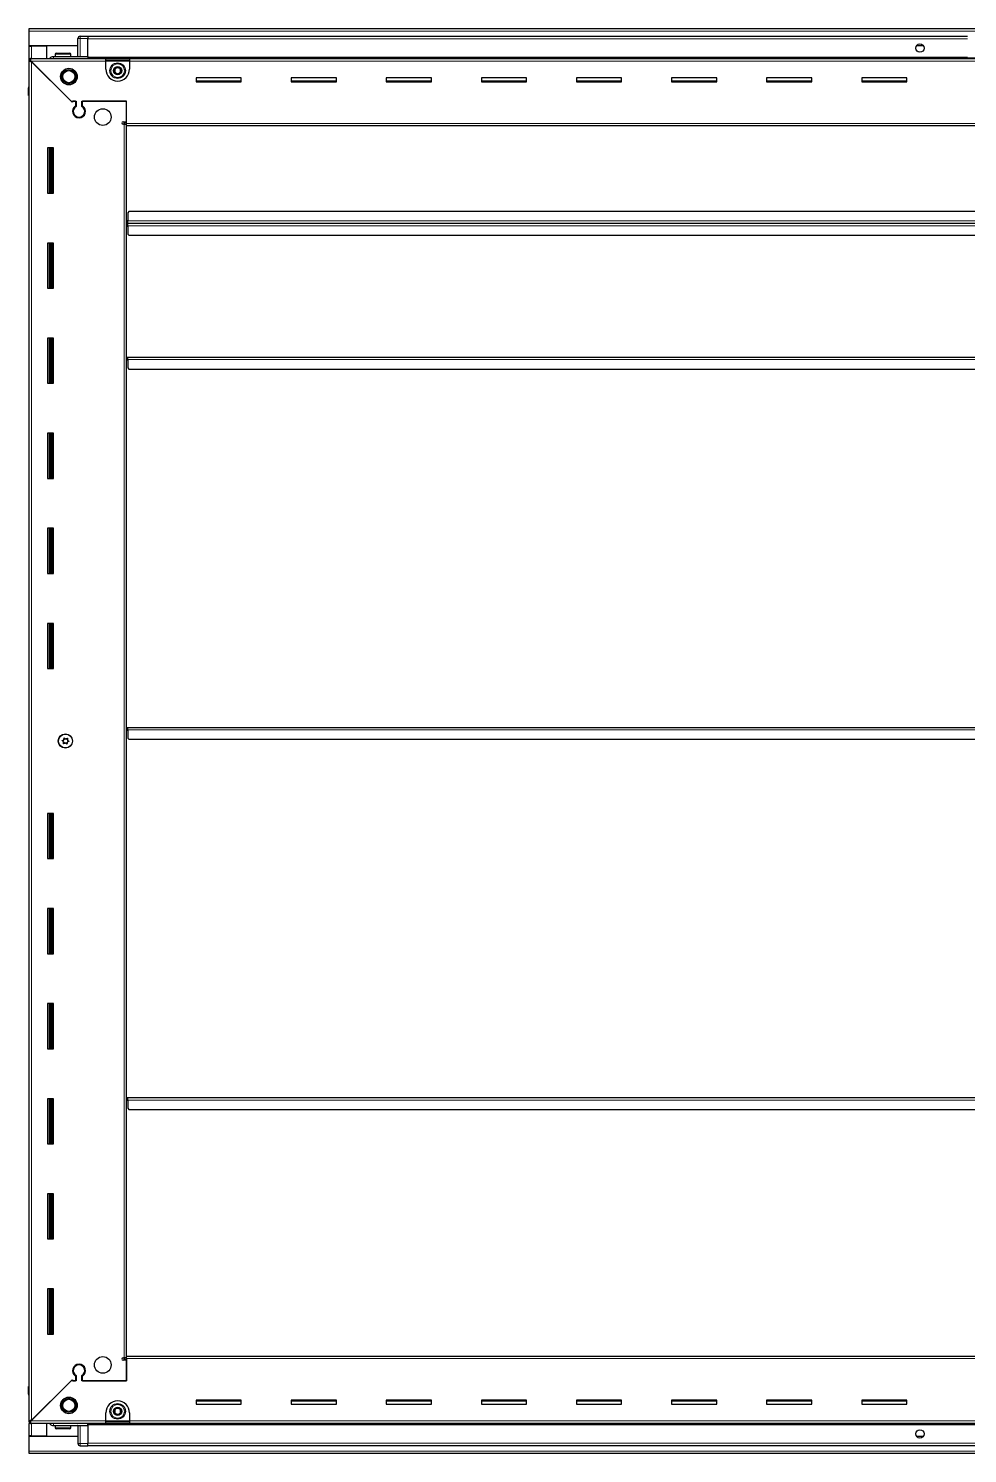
# Model space of a CAD drawing. Header units: millimetres. Extents: x 1132 to 7251, y -1599 to 2257.
# Drawn here: x 5575 to 6365, y 848 to 2047 of the extents above; entities that cross this region are included whole.
import ezdxf

# ---------------------------------------------------------------- set-up
doc = ezdxf.new("R2010")
doc.units = ezdxf.units.MM

msp = doc.modelspace()

# ---------------------------------------------------------------- linework, layer by layer
at = {"color": 7, "linetype": 'Continuous', "lineweight": 25}
for p, q in [((5575.68, 2044.5), (5575.68, 2046.6)), ((5575.68, 2046.6), (7174.68, 2046.6)), ((5575.68, 2032.1), (5575.68, 2044.5)), ((5617.36, 2039.6), (5617.36, 2039.6)), ((5618.68, 2040.1), (5625.18, 2040.1)), ((5618.68, 2040.1), (5625.18, 2040.1)), ((5625.18, 2040.1), (5625.18, 2040.1)), ((5625.18, 2040.1), (5625.18, 2040.1)), ((5625.18, 2040.1), (5625.18, 2038.1)), ((6365.18, 2039.95), (5625.18, 2039.95)), ((5616.68, 2032.1), (5575.68, 2032.1)), ((5575.68, 2031.6), (5575.68, 2032.1)), ((5575.68, 2031.6), (5577.78, 2031.6)), ((5575.68, 2021.35), (5575.68, 2031.6)), ((5577.18, 2031.6), (5577.18, 2032.1)), ((5590.68, 2031.6), (5577.78, 2031.6)), ((5590.68, 2021.35), (5590.68, 2031.6)), ((5616.68, 2023.1), (5616.68, 2038.1)), ((5625.18, 2023.1), (5625.18, 2038.1)), ((6328.05, 2032.1), (6322.31, 2032.1)), ((5575.68, 2019.85), (5575.68, 2021.35)), ((5575.68, 2021.35), (5576.68, 2021.35)), ((5575.68, 2019.35), (5575.68, 2019.85)), ((5575.68, 2019.85), (5576.68, 2019.85)), ((5575.68, 874.85), (5575.68, 2019.35)), ((5577.18, 2019.35), (5575.68, 2019.35)), ((5576.68, 2021.35), (5640.18, 2021.35)), ((5576.68, 2019.85), (5576.68, 2021.35)), ((5577.28, 2019.25), (5611.18, 1985.35)), ((5611.88, 1984.65), (5577.78, 2018.75)), ((5596.18, 2023.1), (5625.18, 2023.1)), ((5597.68, 2025), (5597.68, 2023.1)), ((5598.48, 2025.8), (5609.88, 2025.8)), ((5610.68, 2023.1), (5610.68, 2025)), ((5625.18, 2023.1), (5625.18, 2022.6)), ((5625.18, 2021.95), (7125.18, 2021.95)), ((5640.18, 2019.25), (5640.18, 2021.35)), ((5640.18, 2021.35), (5660.18, 2021.35)), ((5640.18, 2019.85), (5660.18, 2019.85)), ((5640.18, 2012.35), (5640.18, 2019.25)), ((5660.18, 2021.35), (7090.18, 2021.35)), ((5660.18, 2021.35), (5660.18, 2019.25)), ((5660.18, 2019.25), (5660.18, 2012.35)), ((5754.18, 2005.1), (5716.18, 2005.1)), ((5716.18, 2005.1), (5716.18, 2001.6)), ((5754.18, 2002.35), (5716.18, 2002.35)), ((5754.18, 2001.6), (5754.18, 2005.1)), ((5834.18, 2005.1), (5796.18, 2005.1)), ((5796.18, 2005.1), (5796.18, 2001.6)), ((5834.18, 2002.35), (5796.18, 2002.35)), ((5834.18, 2001.6), (5834.18, 2005.1)), ((5914.18, 2005.1), (5876.18, 2005.1)), ((5876.18, 2005.1), (5876.18, 2001.6)), ((5914.18, 2002.35), (5876.18, 2002.35)), ((5914.18, 2001.6), (5914.18, 2005.1)), ((5994.18, 2005.1), (5956.18, 2005.1)), ((5956.18, 2005.1), (5956.18, 2001.6)), ((5994.18, 2002.35), (5956.18, 2002.35)), ((5994.18, 2001.6), (5994.18, 2005.1)), ((6074.18, 2005.1), (6036.18, 2005.1)), ((6036.18, 2005.1), (6036.18, 2001.6)), ((6074.18, 2002.35), (6036.18, 2002.35)), ((6074.18, 2001.6), (6074.18, 2005.1)), ((6154.18, 2005.1), (6116.18, 2005.1)), ((6116.18, 2005.1), (6116.18, 2001.6)), ((6154.18, 2002.35), (6116.18, 2002.35)), ((6154.18, 2001.6), (6154.18, 2005.1)), ((6234.18, 2005.1), (6196.18, 2005.1)), ((6196.18, 2005.1), (6196.18, 2001.6)), ((6234.18, 2002.35), (6196.18, 2002.35)), ((6234.18, 2001.6), (6234.18, 2005.1)), ((6314.18, 2005.1), (6276.18, 2005.1)), ((6276.18, 2005.1), (6276.18, 2001.6)), ((6314.18, 2002.35), (6276.18, 2002.35)), ((6314.18, 2001.6), (6314.18, 2005.1)), ((5575.18, 1996.6), (5575.18, 1990.1)), ((5575.18, 1990.1), (5575.18, 1996.6)), ((5716.18, 2001.6), (5754.18, 2001.6)), ((5796.18, 2001.6), (5834.18, 2001.6)), ((5876.18, 2001.6), (5914.18, 2001.6)), ((5956.18, 2001.6), (5994.18, 2001.6)), ((6036.18, 2001.6), (6074.18, 2001.6)), ((6116.18, 2001.6), (6154.18, 2001.6)), ((6196.18, 2001.6), (6234.18, 2001.6)), ((6276.18, 2001.6), (6314.18, 2001.6)), ((5575.18, 1990.1), (5575.18, 1990.1)), ((5575.68, 1990.1), (5575.18, 1990.1)), ((5575.33, 1990.1), (5575.33, 904.1)), ((5611.18, 1985.35), (5615.38, 1985.35)), ((5612.58, 1985.35), (5611.88, 1984.65)), ((5614.68, 1985.35), (5612.58, 1985.35)), ((5614.68, 1985.35), (5614.68, 1981.46)), ((5615.38, 1985.35), (5615.38, 1981.07)), ((5619.98, 1985.35), (5657.68, 1985.35)), ((5619.98, 1981.07), (5619.98, 1985.35)), ((5620.68, 1981.46), (5620.68, 1985.35)), ((5657.68, 1985.35), (5620.68, 1985.35)), ((5657.68, 1966.7), (5657.68, 1985.35)), ((5657.68, 1968.1), (5657.68, 1985.35)), ((5615.68, 1972.49), (5615.68, 1971.73)), ((5654.83, 1968.1), (5657.68, 1968.1)), ((5657.68, 1967.1), (5655.68, 1967.1)), ((5655.68, 1967.1), (5655.68, 1966.1)), ((5657.68, 1964.6), (5657.68, 1966.7)), ((5655.58, 1966.1), (5654.83, 1966.1)), ((5655.58, 1966.1), (5657.68, 1966.1)), ((7092.68, 1964.6), (5657.68, 1964.6)), ((5657.68, 929.6), (5657.68, 1964.6)), ((5596.18, 1946.1), (5591.18, 1946.1)), ((5591.18, 1946.1), (5591.18, 1908.1)), ((5593.33, 1908.1), (5593.33, 1946.1)), ((5595.12, 1908.1), (5595.12, 1946.1)), ((5595.16, 1908.1), (5595.16, 1946.1)), ((5596.18, 1908.1), (5596.18, 1946.1)), ((5591.18, 1908.1), (5596.18, 1908.1)), ((5658.43, 1882.6), (5657.68, 1882.6)), ((5658.68, 1885.45), (5658.43, 1885.45)), ((5658.43, 1885.45), (5658.43, 1882.6)), ((5658.43, 1882.6), (5658.43, 1879.75)), ((5659.68, 1892.6), (5658.68, 1891.6)), ((5658.68, 1891.6), (5658.68, 1884.7)), ((5658.68, 1882.6), (5658.68, 1884.7)), ((5658.68, 1880.5), (5658.68, 1882.6)), ((7091.68, 1882.6), (5658.68, 1882.6)), ((7090.68, 1892.6), (5659.68, 1892.6)), ((5658.43, 1879.75), (5658.68, 1879.75)), ((5658.68, 1880.5), (5658.68, 1873.6)), ((5658.68, 1873.6), (5659.68, 1872.6)), ((5659.68, 1872.6), (7090.68, 1872.6)), ((5596.18, 1866.1), (5591.18, 1866.1)), ((5591.18, 1866.1), (5591.18, 1828.1)), ((5593.33, 1828.1), (5593.33, 1866.1)), ((5595.12, 1828.1), (5595.12, 1866.1)), ((5595.16, 1828.1), (5595.16, 1866.1)), ((5596.18, 1828.1), (5596.18, 1866.1)), ((5591.18, 1828.1), (5596.18, 1828.1)), ((5596.18, 1786.1), (5591.18, 1786.1)), ((5591.18, 1786.1), (5591.18, 1748.1)), ((5593.33, 1748.1), (5593.33, 1786.1)), ((5595.12, 1748.1), (5595.12, 1786.1)), ((5595.16, 1748.1), (5595.16, 1786.1)), ((5596.18, 1748.1), (5596.18, 1786.1)), ((5657.68, 1770.1), (5658.43, 1770.1)), ((5658.43, 1770.1), (5658.43, 1767.25)), ((5658.43, 1767.25), (5658.68, 1767.25)), ((5658.68, 1768), (5658.68, 1770.1)), ((5658.68, 1770.1), (7091.68, 1770.1)), ((5658.68, 1768), (5658.68, 1761.1)), ((5658.68, 1761.1), (5659.68, 1760.1)), ((5659.68, 1760.1), (7090.68, 1760.1)), ((5591.18, 1748.1), (5596.18, 1748.1)), ((5596.18, 1706.1), (5591.18, 1706.1)), ((5591.18, 1706.1), (5591.18, 1668.1)), ((5593.33, 1668.1), (5593.33, 1706.1)), ((5595.12, 1668.1), (5595.12, 1706.1)), ((5595.16, 1668.1), (5595.16, 1706.1)), ((5596.18, 1668.1), (5596.18, 1706.1)), ((5591.18, 1668.1), (5596.18, 1668.1)), ((5596.18, 1626.1), (5591.18, 1626.1)), ((5591.18, 1626.1), (5591.18, 1588.1)), ((5593.33, 1588.1), (5593.33, 1626.1)), ((5595.12, 1588.1), (5595.12, 1626.1)), ((5595.16, 1588.1), (5595.16, 1626.1)), ((5596.18, 1588.1), (5596.18, 1626.1)), ((5591.18, 1588.1), (5596.18, 1588.1)), ((5596.18, 1546.1), (5591.18, 1546.1)), ((5591.18, 1546.1), (5591.18, 1508.1)), ((5593.33, 1508.1), (5593.33, 1546.1)), ((5595.12, 1508.1), (5595.12, 1546.1)), ((5595.16, 1508.1), (5595.16, 1546.1)), ((5596.18, 1508.1), (5596.18, 1546.1)), ((5591.18, 1508.1), (5596.18, 1508.1)), ((5657.68, 1458.6), (5658.43, 1458.6)), ((5658.43, 1458.6), (5658.43, 1455.75)), ((5658.43, 1455.75), (5658.68, 1455.75)), ((5658.68, 1456.5), (5658.68, 1458.6)), ((5658.68, 1458.6), (7091.68, 1458.6)), ((5658.68, 1456.5), (5658.68, 1449.6)), ((5658.68, 1449.6), (5659.68, 1448.6)), ((5659.68, 1448.6), (7090.68, 1448.6)), ((5596.18, 1386.1), (5591.18, 1386.1)), ((5591.18, 1386.1), (5591.18, 1348.1)), ((5593.33, 1348.1), (5593.33, 1386.1)), ((5595.12, 1348.1), (5595.12, 1386.1)), ((5595.16, 1348.1), (5595.16, 1386.1)), ((5596.18, 1348.1), (5596.18, 1386.1)), ((5591.18, 1348.1), (5596.18, 1348.1)), ((5596.18, 1306.1), (5591.18, 1306.1)), ((5591.18, 1306.1), (5591.18, 1268.1)), ((5593.33, 1268.1), (5593.33, 1306.1)), ((5595.12, 1268.1), (5595.12, 1306.1)), ((5595.16, 1268.1), (5595.16, 1306.1)), ((5596.18, 1268.1), (5596.18, 1306.1)), ((5591.18, 1268.1), (5596.18, 1268.1)), ((5596.18, 1226.1), (5591.18, 1226.1)), ((5591.18, 1226.1), (5591.18, 1188.1)), ((5593.33, 1188.1), (5593.33, 1226.1)), ((5595.12, 1188.1), (5595.12, 1226.1)), ((5595.16, 1188.1), (5595.16, 1226.1)), ((5596.18, 1188.1), (5596.18, 1226.1)), ((5591.18, 1188.1), (5596.18, 1188.1)), ((5596.18, 1146.1), (5591.18, 1146.1)), ((5591.18, 1146.1), (5591.18, 1108.1)), ((5593.33, 1108.1), (5593.33, 1146.1)), ((5595.12, 1108.1), (5595.12, 1146.1)), ((5595.16, 1108.1), (5595.16, 1146.1)), ((5596.18, 1108.1), (5596.18, 1146.1)), ((5657.68, 1147.1), (5658.43, 1147.1)), ((5658.43, 1147.1), (5658.43, 1144.25)), ((5658.43, 1144.25), (5658.68, 1144.25)), ((5658.68, 1145), (5658.68, 1147.1)), ((5658.68, 1147.1), (7091.68, 1147.1)), ((5658.68, 1145), (5658.68, 1138.1)), ((5658.68, 1138.1), (5659.68, 1137.1)), ((5659.68, 1137.1), (7090.68, 1137.1)), ((5591.18, 1108.1), (5596.18, 1108.1)), ((5596.18, 1066.1), (5591.18, 1066.1)), ((5591.18, 1066.1), (5591.18, 1028.1)), ((5593.33, 1028.1), (5593.33, 1066.1)), ((5595.12, 1028.1), (5595.12, 1066.1)), ((5595.16, 1028.1), (5595.16, 1066.1)), ((5596.18, 1028.1), (5596.18, 1066.1)), ((5591.18, 1028.1), (5596.18, 1028.1)), ((5596.18, 986.1), (5591.18, 986.1)), ((5591.18, 986.1), (5591.18, 948.1)), ((5593.33, 948.1), (5593.33, 986.1)), ((5595.12, 948.1), (5595.12, 986.1)), ((5595.16, 948.1), (5595.16, 986.1)), ((5596.18, 948.1), (5596.18, 986.1)), ((5591.18, 948.1), (5596.18, 948.1)), ((5654.83, 928.1), (5655.58, 928.1)), ((5657.68, 926.1), (5654.83, 926.1)), ((5657.68, 928.1), (5655.58, 928.1)), ((5655.68, 928.1), (5655.68, 927.1)), ((5655.68, 927.1), (5657.68, 927.1)), ((5657.68, 927.5), (5657.68, 929.6)), ((5657.68, 929.6), (7092.68, 929.6)), ((5657.68, 927.5), (5657.68, 908.85)), ((5657.68, 908.85), (5657.68, 926.1)), ((5614.68, 912.74), (5614.68, 908.85)), ((5615.38, 913.14), (5615.38, 908.85)), ((5615.68, 922.48), (5615.68, 921.72)), ((5619.98, 908.85), (5619.98, 913.14)), ((5620.68, 908.85), (5620.68, 912.74)), ((5575.18, 904.1), (5575.18, 904.1)), ((5575.18, 897.6), (5575.18, 904.1)), ((5575.18, 904.1), (5575.18, 904.1)), ((5575.18, 904.1), (5575.18, 897.6)), ((5575.68, 904.1), (5575.18, 904.1)), ((5611.18, 908.85), (5577.28, 874.95)), ((5577.78, 875.45), (5611.88, 909.55)), ((5615.38, 908.85), (5611.18, 908.85)), ((5611.88, 909.55), (5612.58, 908.85)), ((5612.58, 908.85), (5614.68, 908.85)), ((5657.68, 908.85), (5619.98, 908.85)), ((5620.68, 908.85), (5657.68, 908.85)), ((5575.68, 896.28), (5575.68, 896.28)), ((5754.18, 892.6), (5716.18, 892.6)), ((5716.18, 892.6), (5716.18, 889.1)), ((5716.18, 891.85), (5754.18, 891.85)), ((5716.18, 889.1), (5754.18, 889.1)), ((5754.18, 889.1), (5754.18, 892.6)), ((5834.18, 892.6), (5796.18, 892.6)), ((5796.18, 892.6), (5796.18, 889.1)), ((5796.18, 891.85), (5834.18, 891.85)), ((5796.18, 889.1), (5834.18, 889.1)), ((5834.18, 889.1), (5834.18, 892.6)), ((5914.18, 892.6), (5876.18, 892.6)), ((5876.18, 892.6), (5876.18, 889.1)), ((5876.18, 891.85), (5914.18, 891.85)), ((5876.18, 889.1), (5914.18, 889.1)), ((5914.18, 889.1), (5914.18, 892.6)), ((5994.18, 892.6), (5956.18, 892.6)), ((5956.18, 892.6), (5956.18, 889.1)), ((5956.18, 891.85), (5994.18, 891.85)), ((5956.18, 889.1), (5994.18, 889.1)), ((5994.18, 889.1), (5994.18, 892.6)), ((6074.18, 892.6), (6036.18, 892.6)), ((6036.18, 892.6), (6036.18, 889.1)), ((6036.18, 891.85), (6074.18, 891.85)), ((6036.18, 889.1), (6074.18, 889.1)), ((6074.18, 889.1), (6074.18, 892.6)), ((6154.18, 892.6), (6116.18, 892.6)), ((6116.18, 892.6), (6116.18, 889.1)), ((6116.18, 891.85), (6154.18, 891.85)), ((6116.18, 889.1), (6154.18, 889.1)), ((6154.18, 889.1), (6154.18, 892.6)), ((6234.18, 892.6), (6196.18, 892.6)), ((6196.18, 892.6), (6196.18, 889.1)), ((6196.18, 891.85), (6234.18, 891.85)), ((6196.18, 889.1), (6234.18, 889.1)), ((6234.18, 889.1), (6234.18, 892.6)), ((6314.18, 892.6), (6276.18, 892.6)), ((6276.18, 892.6), (6276.18, 889.1)), ((6276.18, 891.85), (6314.18, 891.85)), ((6276.18, 889.1), (6314.18, 889.1)), ((6314.18, 889.1), (6314.18, 892.6)), ((5640.18, 874.95), (5640.18, 881.85)), ((5660.18, 881.85), (5660.18, 874.95)), ((5575.68, 874.35), (5575.68, 874.85)), ((5577.18, 874.85), (5575.68, 874.85)), ((5575.68, 874.35), (5575.68, 872.85)), ((5576.68, 874.35), (5575.68, 874.35)), ((5575.68, 862.6), (5575.68, 872.85)), ((5576.68, 872.85), (5575.68, 872.85)), ((5576.68, 874.35), (5576.68, 872.85)), ((5640.18, 872.85), (5576.68, 872.85)), ((5590.68, 862.6), (5590.68, 872.85)), ((5596.18, 871.1), (5625.18, 871.1)), ((5597.68, 871.1), (5597.68, 869.2)), ((5602.26, 868.4), (5598.48, 868.4)), ((5609.88, 868.4), (5602.26, 868.4)), ((5610.68, 869.2), (5610.68, 871.1)), ((5616.68, 871.1), (5616.68, 856.1)), ((5623.68, 871.17), (5623.68, 871.1)), ((7125.18, 872.25), (5625.18, 872.25)), ((5625.18, 871.1), (5625.18, 871.6)), ((5625.18, 871.1), (5625.18, 856.1)), ((5640.18, 872.85), (5640.18, 874.95)), ((5660.18, 874.35), (5640.18, 874.35)), ((5660.18, 872.85), (5640.18, 872.85)), ((5660.18, 874.95), (5660.18, 872.85)), ((7090.18, 872.85), (5660.18, 872.85)), ((5577.78, 862.6), (5575.68, 862.6)), ((5575.68, 862.1), (5575.68, 862.6)), ((5575.68, 862.1), (5616.68, 862.1)), ((5575.68, 849.7), (5575.68, 862.1)), ((5577.18, 862.1), (5577.18, 862.6)), ((5577.78, 862.6), (5590.68, 862.6)), ((5616.68, 856.1), (5616.68, 856.1)), ((5618.68, 854.1), (5625.18, 854.1)), ((5618.68, 854.1), (5625.18, 854.1)), ((5625.18, 854.1), (5625.18, 856.1)), ((5625.18, 854.25), (7125.18, 854.25)), ((5625.18, 854.1), (5625.18, 854.1)), ((6322.31, 862.1), (6328.05, 862.1)), ((5575.68, 847.6), (5575.68, 849.7)), ((7174.68, 847.6), (5575.68, 847.6))]:
    msp.add_line(p, q, dxfattribs=at)
at = {"color": 8, "linetype": 'Continuous', "lineweight": 18}
for p, q in [((7174.68, 2044.5), (5575.68, 2044.5)), ((5618.68, 2040.1), (5618.68, 2038.1)), ((5577.78, 2031.6), (5577.78, 2032.1)), ((5577.78, 2021.35), (5577.78, 2031.6)), ((5616.68, 2038.1), (5618.68, 2038.1)), ((5618.68, 2038.1), (5618.68, 2023.1)), ((5625.18, 2038.1), (5618.68, 2038.1)), ((6365.18, 2037.95), (5625.18, 2037.95)), ((5640.18, 2019.25), (5577.28, 2019.25)), ((5577.78, 2018.75), (5577.78, 875.45)), ((5597.68, 2025), (5610.68, 2025)), ((6365.18, 2022.6), (5625.18, 2022.6)), ((7125.18, 2021.37), (5625.18, 2021.37)), ((5640.18, 2019.25), (5660.18, 2019.25)), ((7090.18, 2019.25), (5660.18, 2019.25)), ((5575.68, 1996.6), (5575.18, 1996.6)), ((5657.68, 1966.7), (7092.68, 1966.7)), ((5655.58, 928.1), (5655.58, 1966.1)), ((5592.68, 1946.1), (5592.68, 1908.1)), ((5593.92, 1946.1), (5593.92, 1908.1)), ((7091.68, 1884.7), (5658.68, 1884.7)), ((5658.68, 1880.5), (7091.68, 1880.5)), ((5592.68, 1866.1), (5592.68, 1828.1)), ((5593.92, 1866.1), (5593.92, 1828.1)), ((5592.68, 1786.1), (5592.68, 1748.1)), ((5593.92, 1786.1), (5593.92, 1748.1)), ((5658.68, 1768), (7091.68, 1768)), ((5592.68, 1706.1), (5592.68, 1668.1)), ((5593.92, 1706.1), (5593.92, 1668.1)), ((5592.68, 1626.1), (5592.68, 1588.1)), ((5593.92, 1626.1), (5593.92, 1588.1)), ((5592.68, 1546.1), (5592.68, 1508.1)), ((5593.92, 1546.1), (5593.92, 1508.1)), ((5658.68, 1456.5), (7091.68, 1456.5)), ((5592.68, 1386.1), (5592.68, 1348.1)), ((5593.92, 1386.1), (5593.92, 1348.1)), ((5592.68, 1306.1), (5592.68, 1268.1)), ((5593.92, 1306.1), (5593.92, 1268.1)), ((5592.68, 1226.1), (5592.68, 1188.1)), ((5593.92, 1226.1), (5593.92, 1188.1)), ((5592.68, 1146.1), (5592.68, 1108.1)), ((5593.92, 1146.1), (5593.92, 1108.1)), ((5658.68, 1145), (7091.68, 1145)), ((5592.68, 1066.1), (5592.68, 1028.1)), ((5593.92, 1066.1), (5593.92, 1028.1)), ((5592.68, 986.1), (5592.68, 948.1)), ((5593.92, 986.1), (5593.92, 948.1)), ((7092.68, 927.5), (5657.68, 927.5)), ((5575.68, 897.6), (5575.18, 897.6)), ((5577.28, 874.95), (5640.18, 874.95)), ((5577.78, 862.6), (5577.78, 872.85)), ((5601.99, 869.2), (5597.68, 869.2)), ((5610.68, 869.2), (5601.99, 869.2)), ((5618.68, 856.1), (5618.68, 871.1)), ((5625.18, 872.84), (7125.18, 872.84)), ((5625.18, 871.6), (7125.18, 871.6)), ((5660.18, 874.95), (5640.18, 874.95)), ((5660.18, 874.95), (7090.18, 874.95)), ((5577.78, 862.1), (5577.78, 862.6)), ((5616.68, 856.1), (5618.68, 856.1)), ((5618.68, 854.1), (5618.68, 856.1)), ((5625.18, 856.1), (5618.68, 856.1)), ((5625.18, 856.25), (7125.18, 856.25)), ((7174.68, 849.7), (5575.68, 849.7))]:
    msp.add_line(p, q, dxfattribs=at)
at = {"color": 7, "linetype": 'Continuous', "lineweight": 25}
for centre, radius in [((6325.18, 2030.1), 3.5), ((5650.18, 2011.1), 6.5), ((5650.18, 2011.1), 3.46), ((5609.18, 2006.1), 7), ((5609.18, 2006.1), 6.03), ((5609.18, 2006.1), 5.1), ((5637.68, 1972.1), 7), ((5606.18, 1447.1), 6), ((5606.33, 1447.1), 5.79), ((5606.33, 1447.1), 1.85), ((5637.68, 922.1), 7), ((5609.18, 888.1), 7), ((5609.18, 888.1), 6.03), ((5609.18, 888.1), 5.1), ((5650.18, 883.1), 6.5), ((5650.18, 883.1), 3.46), ((6325.18, 864.1), 3.5)]:
    msp.add_circle(centre, radius, dxfattribs=at)
at = {"color": 8, "linetype": 'Continuous', "lineweight": 18}
for centre in [(5650.18, 2011.1), (5650.18, 883.1)]:
    msp.add_circle(centre, 5.7, dxfattribs=at)
at = {"color": 7, "linetype": 'Continuous', "lineweight": 25}
for centre, radius, start, end in [((5618.68, 2038.1), 2, 90, 180), ((5618.68, 2038.1), 2, 90, 131.40962), ((5598.48, 2025), 0.8, 90, 180), ((5609.88, 2025), 0.8, 0, 90), ((5616.48, 2023.3), 0.2, 270, 0), ((5650.18, 2012.35), 10, 180, 270), ((5650.18, 2011.1), 2.5, 134.01559, 194.01559), ((5650.18, 2011.1), 2.5, 194.01559, 254.01559), ((5650.18, 2011.1), 2.5, 74.01559, 134.01559), ((5650.18, 2011.1), 2.5, 254.01559, 314.01559), ((5650.18, 2012.35), 10, 270, 0), ((5650.18, 2011.1), 2.5, 14.01559, 74.01559), ((5650.18, 2011.1), 2.5, 314.01559, 14.01559), ((5577.18, 1996.6), 2, 138.59038, 180), ((5617.68, 1976.85), 5.5, 123.05573, 56.94427), ((5617.68, 1976.85), 4.8, 118.63099, 61.36901), ((5654.83, 1967.1), 1, 90, 270), ((5654.83, 927.1), 1, 90, 270), ((5617.68, 917.35), 5.5, 303.05573, 236.94427), ((5617.68, 917.35), 4.8, 298.63099, 241.36901), ((5577.18, 897.6), 2, 180, 221.39416), ((5650.18, 881.85), 10, 90, 180), ((5650.18, 881.85), 10, 0, 90), ((5650.18, 883.1), 2.5, 127.47401, 187.47401), ((5650.18, 883.1), 2.5, 187.47401, 247.47401), ((5650.18, 883.1), 2.5, 67.47401, 127.47401), ((5650.18, 883.1), 2.5, 247.47401, 307.47401), ((5650.18, 883.1), 2.5, 7.47401, 67.47401), ((5650.18, 883.1), 2.5, 307.47401, 7.47401), ((5598.48, 869.2), 0.8, 180, 270), ((5609.88, 869.2), 0.8, 270, 360), ((5616.48, 870.9), 0.2, 0, 90), ((5618.68, 856.1), 2, 180, 270), ((5618.68, 856.1), 2, 180, 270)]:
    msp.add_arc(centre, radius, start, end, dxfattribs=at)
for points, knots in [([(5575.68, 2019.35), (5575.71, 2019.31), (5575.76, 2019.22), (5576.15, 2019.09), (5576.71, 2018.95), (5577.29, 2018.84), (5577.66, 2018.78), (5577.78, 2018.75)], [0, 0, 0, 0, 0.2302553, 0.4485219, 0.6667858, 0.8850496, 1, 1, 1, 1]), ([(5577.28, 2019.25), (5577.24, 2019.51), (5577.15, 2020), (5577.01, 2020.64), (5576.88, 2021.11), (5576.77, 2021.33), (5576.7, 2021.35), (5576.68, 2021.35)], [0, 0, 0, 0, 0.2302553, 0.4485219, 0.6667858, 0.8850496, 1, 1, 1, 1]), ([(5592.97, 2021.35), (5593.09, 2021.55), (5593.47, 2022.2), (5594.63, 2022.91), (5595.66, 2023.04), (5596.18, 2023.1)], [0, 0, 0, 0, 0.1822499, 0.5911249, 1, 1, 1, 1]), ([(5625.18, 2023.1), (5625.18, 2023.07), (5625.18, 2022.99), (5625.18, 2022.37), (5625.18, 2021.79), (5625.18, 2021.4), (5625.18, 2021.37)], [0, 0, 0, 0, 0.3242788, 0.6485576, 0.9728365, 1, 1, 1, 1]), ([(5647.41, 2011.9), (5647.78, 2012.26), (5648.47, 2012.93), (5649.16, 2013.59), (5649.48, 2013.91)], [0, 0, 0, 0, 0.53468586, 1, 1, 1, 1]), ([(5648.11, 2009.1), (5648.02, 2009.43), (5647.82, 2010.23), (5647.58, 2011.2), (5647.44, 2011.78), (5647.41, 2011.9)], [0, 0, 0, 0, 0.36290056, 0.86687533, 1, 1, 1, 1]), ([(5650.88, 2008.3), (5650.39, 2008.45), (5649.46, 2008.71), (5648.54, 2008.98), (5648.11, 2009.1)], [0, 0, 0, 0, 0.5346859, 1, 1, 1, 1]), ([(5649.48, 2013.91), (5649.98, 2013.76), (5650.91, 2013.5), (5651.83, 2013.23), (5652.26, 2013.11)], [0, 0, 0, 0, 0.5346859, 1, 1, 1, 1]), ([(5652.96, 2010.31), (5652.59, 2009.95), (5651.89, 2009.28), (5651.2, 2008.61), (5650.88, 2008.3)], [0, 0, 0, 0, 0.5346859, 1, 1, 1, 1]), ([(5652.26, 2013.11), (5652.29, 2012.99), (5652.43, 2012.41), (5652.67, 2011.44), (5652.87, 2010.64), (5652.96, 2010.31)], [0, 0, 0, 0, 0.1331247, 0.6370994, 1, 1, 1, 1]), ([(5607.97, 1449.38), (5607.96, 1449.38), (5607.93, 1449.39), (5607.87, 1449.39), (5607.74, 1449.35), (5607.39, 1449.18), (5606.91, 1448.93), (5606.27, 1448.97), (5605.84, 1449.25), (5605.53, 1449.49), (5605.33, 1449.63), (5605.25, 1449.66), (5605.2, 1449.67), (5605.17, 1449.65), (5605.15, 1449.63), (5605.12, 1449.57), (5605.07, 1449.31), (5605.07, 1448.83), (5604.89, 1448.14), (5604.29, 1447.76), (5603.84, 1447.6), (5603.61, 1447.48), (5603.56, 1447.42), (5603.55, 1447.4), (5603.55, 1447.36), (5603.56, 1447.33), (5603.58, 1447.3), (5603.64, 1447.24), (5603.82, 1447.1), (5604.14, 1446.9), (5604.54, 1446.57), (5604.78, 1445.98), (5604.7, 1445.44), (5604.65, 1445.06), (5604.65, 1444.91), (5604.67, 1444.85), (5604.7, 1444.83), (5604.73, 1444.82), (5604.79, 1444.82), (5604.93, 1444.86), (5605.27, 1445.03), (5605.76, 1445.27), (5606.39, 1445.24), (5606.83, 1444.96), (5607.13, 1444.72), (5607.33, 1444.58), (5607.42, 1444.55), (5607.46, 1444.54), (5607.49, 1444.55), (5607.51, 1444.58), (5607.55, 1444.64), (5607.59, 1444.9), (5607.6, 1445.38), (5607.77, 1446.07), (5608.37, 1446.45), (5608.82, 1446.61), (5609.06, 1446.73), (5609.1, 1446.78), (5609.12, 1446.81), (5609.12, 1446.85), (5609.11, 1446.88), (5609.08, 1446.91), (5609.02, 1446.97), (5608.84, 1447.11), (5608.52, 1447.31), (5608.12, 1447.64), (5607.89, 1448.23), (5607.96, 1448.77), (5608.02, 1449.15), (5608.01, 1449.3), (5607.99, 1449.36), (5607.98, 1449.37), (5607.97, 1449.38)], [0, 0, 0, 0, 0.0020087, 0.00442, 0.0093647, 0.0255282, 0.0677053, 0.0957862, 0.1246456, 0.1503415, 0.1605194, 0.1633943, 0.1656965, 0.1672448, 0.1688741, 0.1707699, 0.1786058, 0.2119941, 0.2499945, 0.2879948, 0.3213831, 0.329219, 0.3311148, 0.3327441, 0.3342924, 0.3362166, 0.3385353, 0.3413178, 0.349662, 0.3753578, 0.4042173, 0.4322982, 0.4744753, 0.4906388, 0.4966691, 0.49844, 0.5, 0.5020087, 0.50442, 0.5093647, 0.5255282, 0.5677053, 0.5957862, 0.6246456, 0.6503415, 0.6605194, 0.6633943, 0.6656965, 0.6672448, 0.6688741, 0.6707699, 0.6786058, 0.7119941, 0.7499945, 0.7879948, 0.8213831, 0.829219, 0.8311148, 0.8327441, 0.8342924, 0.8362166, 0.8385353, 0.8413178, 0.849662, 0.8753578, 0.9042173, 0.9322982, 0.9744753, 0.9906388, 0.9966691, 0.99844, 1, 1, 1, 1]), ([(5577.78, 875.45), (5577.53, 875.41), (5577.04, 875.32), (5576.39, 875.19), (5575.93, 875.05), (5575.71, 874.94), (5575.69, 874.88), (5575.68, 874.85)], [0, 0, 0, 0, 0.2302553, 0.4485219, 0.6667858, 0.8850496, 1, 1, 1, 1]), ([(5647.52, 884.21), (5647.61, 884.29), (5648.09, 884.65), (5648.88, 885.26), (5649.53, 885.76), (5649.81, 885.97)], [0, 0, 0, 0, 0.13312467, 0.63709944, 1, 1, 1, 1]), ([(5647.89, 881.35), (5647.82, 881.86), (5647.7, 882.82), (5647.57, 883.77), (5647.52, 884.21)], [0, 0, 0, 0, 0.5346859, 1, 1, 1, 1]), ([(5650.56, 880.24), (5650.08, 880.44), (5649.19, 880.81), (5648.3, 881.18), (5647.89, 881.35)], [0, 0, 0, 0, 0.5346859, 1, 1, 1, 1]), ([(5649.81, 885.97), (5650.28, 885.77), (5651.17, 885.4), (5652.06, 885.03), (5652.47, 884.86)], [0, 0, 0, 0, 0.5346859, 1, 1, 1, 1]), ([(5652.85, 882), (5652.58, 881.79), (5651.92, 881.29), (5651.13, 880.68), (5650.66, 880.32), (5650.56, 880.24)], [0, 0, 0, 0, 0.3629006, 0.8668753, 1, 1, 1, 1]), ([(5652.47, 884.86), (5652.54, 884.35), (5652.67, 883.39), (5652.79, 882.44), (5652.85, 882)], [0, 0, 0, 0, 0.53468586, 1, 1, 1, 1]), ([(5576.68, 872.85), (5576.73, 872.88), (5576.82, 872.93), (5576.95, 873.33), (5577.08, 873.88), (5577.19, 874.46), (5577.26, 874.83), (5577.28, 874.95)], [0, 0, 0, 0, 0.2302553, 0.4485219, 0.6667858, 0.8850496, 1, 1, 1, 1]), ([(5592.97, 872.85), (5593.09, 872.65), (5593.47, 872.01), (5594.63, 871.3), (5595.66, 871.17), (5596.18, 871.1)], [0, 0, 0, 0, 0.18224985, 0.59112493, 1, 1, 1, 1]), ([(5625.18, 871.1), (5625.18, 871.14), (5625.18, 871.22), (5625.18, 871.84), (5625.18, 872.41), (5625.18, 872.81), (5625.18, 872.84)], [0, 0, 0, 0, 0.3242788, 0.6485576, 0.9728365, 1, 1, 1, 1])]:
    msp.add_open_spline(points, degree=3, knots=knots, dxfattribs=at)
for points in [[(5577.28, 2019.25), (5577.23, 2019.33), (5577.13, 2019.49), (5576.98, 2019.69), (5576.83, 2019.83), (5576.73, 2019.85), (5576.68, 2019.85)], [(5577.18, 2019.35), (5577.19, 2019.3), (5577.21, 2019.2), (5577.35, 2019.05), (5577.55, 2018.9), (5577.7, 2018.8), (5577.78, 2018.75)], [(5577.78, 875.45), (5577.7, 875.4), (5577.55, 875.3), (5577.35, 875.15), (5577.21, 875), (5577.19, 874.9), (5577.18, 874.85)], [(5576.68, 874.35), (5576.73, 874.36), (5576.83, 874.38), (5576.98, 874.52), (5577.13, 874.72), (5577.23, 874.88), (5577.28, 874.95)]]:
    msp.add_open_spline(points, degree=3, dxfattribs=at)
at = {"color": 8, "linetype": 'Continuous', "lineweight": 18}
for points in [[(5596.18, 2023.1), (5596.18, 2023.06), (5596.18, 2022.99), (5596.18, 2022.55), (5596.18, 2022.09), (5596.18, 2021.68), (5596.18, 2021.41), (5596.18, 2021.35)], [(5596.18, 871.1), (5596.18, 871.15), (5596.18, 871.22), (5596.18, 871.66), (5596.18, 872.11), (5596.18, 872.53), (5596.18, 872.8), (5596.18, 872.85)]]:
    msp.add_open_spline(points, degree=3, knots=[0, 0, 0, 0, 0.3597529, 0.5534142, 0.7511852, 0.9489563, 1, 1, 1, 1], dxfattribs=at)

doc.saveas('drawing.dxf')
